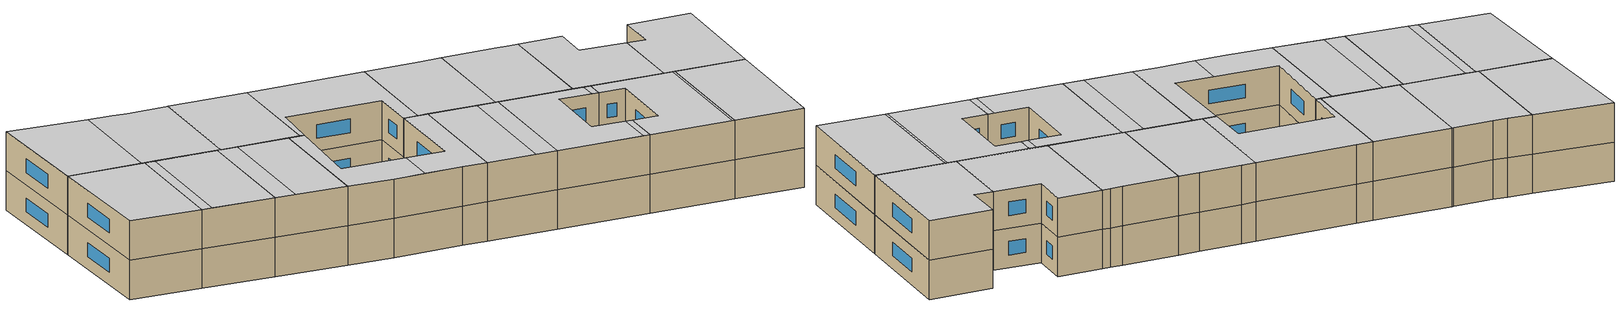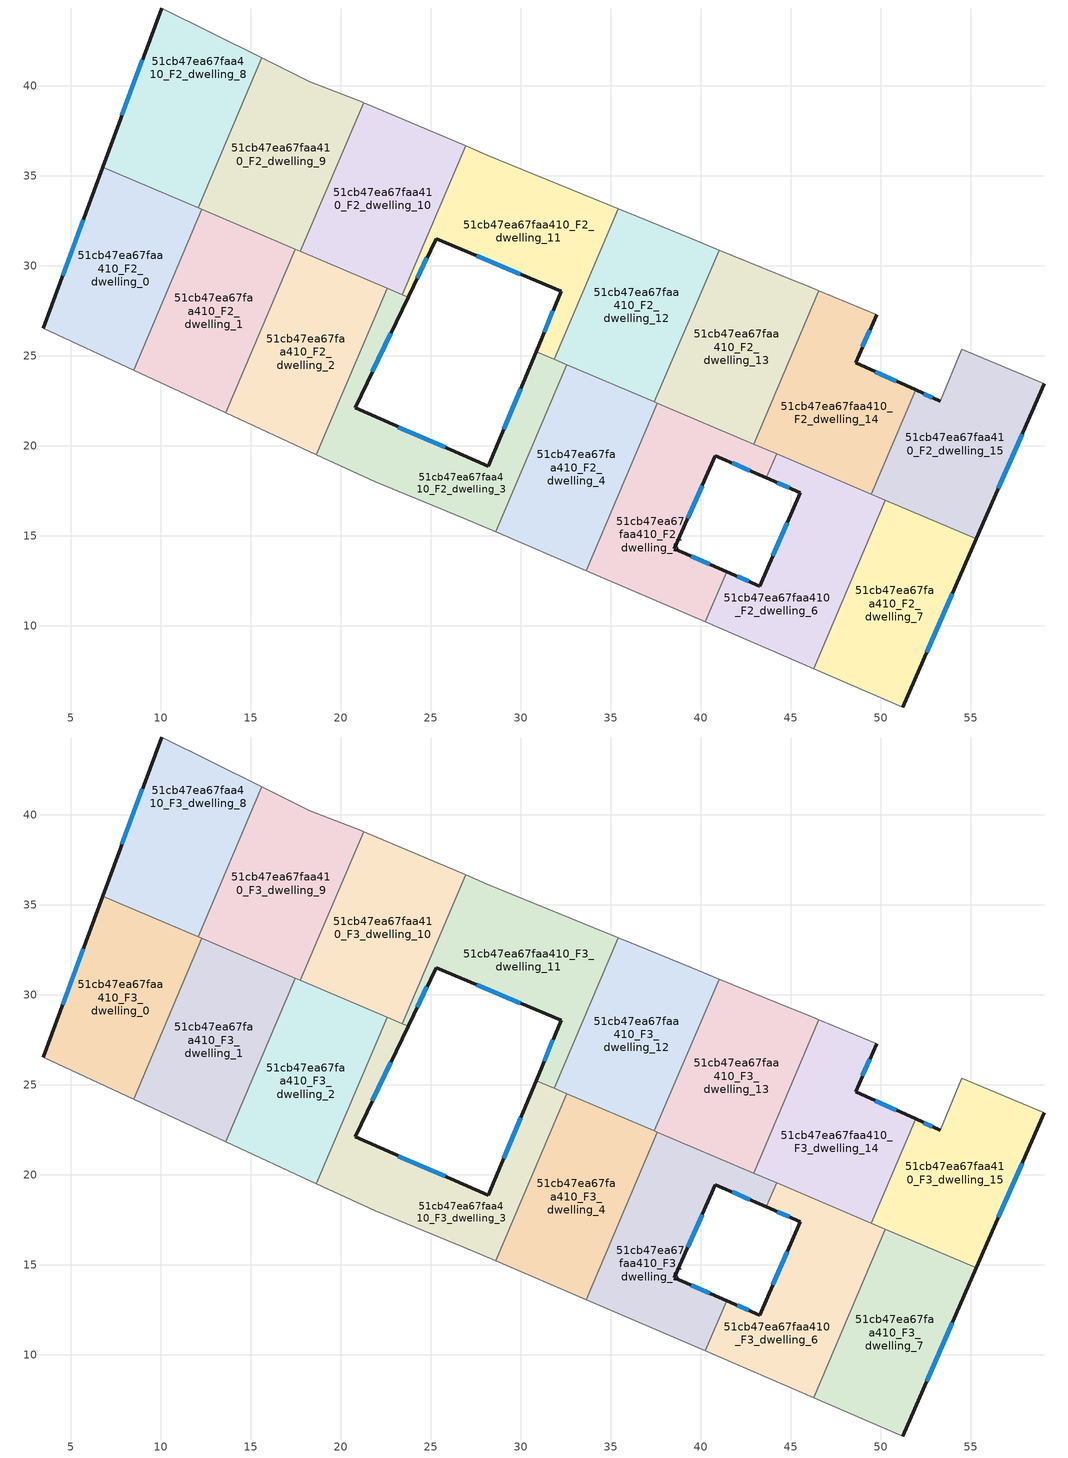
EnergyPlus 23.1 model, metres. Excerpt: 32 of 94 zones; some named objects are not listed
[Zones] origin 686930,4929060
51cb47ea67faa410_F2_dwelling_0
 floor to 51cb47ea67faa410_F1_dwelling_0 (EU_floor_Construction): 12.28,33.13 8.48,24.21 3.47,26.53 6.77,35.47 z6
 wall outside (EU_wall_Construction): 6.77,35.47 3.47,26.53 z6:9
 wall to 51cb47ea67faa410_F2_dwelling_1 (EU_wall_Construction): 8.48,24.21 12.28,33.13 z6:9
 wall adiabatic (EU_wall_Construction): 3.47,26.53 8.48,24.21 z6:9
 wall to 51cb47ea67faa410_F2_dwelling_8 (EU_wall_Construction): 12.07,33.22 6.77,35.47 z6:9
 wall to 51cb47ea67faa410_F2_dwelling_9 (EU_wall_Construction): 12.28,33.13 12.07,33.22 z6:9
 window (EU_Window_Construction): 5.7,32.56 4.54,29.44 z6.98:8.02
51cb47ea67faa410_F2_dwelling_1
 floor to 51cb47ea67faa410_F1_dwelling_1 (EU_floor_Construction): 17.47,30.92 13.61,21.83 8.48,24.21 12.28,33.13 z6
 wall to 51cb47ea67faa410_F2_dwelling_2 (EU_wall_Construction): 13.61,21.83 17.47,30.92 z6:9
 wall adiabatic (EU_wall_Construction): 8.48,24.21 13.61,21.83 z6:9
 wall to 51cb47ea67faa410_F2_dwelling_9 (EU_wall_Construction): 17.47,30.92 12.28,33.13 z6:9
51cb47ea67faa410_F2_dwelling_10
 floor to 51cb47ea67faa410_F1_dwelling_10 (EU_floor_Construction): 26.93,36.66 23.41,28.39 17.75,30.8 21.26,39.05 z6
 wall to 51cb47ea67faa410_F2_dwelling_11 (EU_wall_Construction): 23.41,28.39 26.93,36.66 z6:9
 wall to 51cb47ea67faa410_F2_dwelling_9 (EU_wall_Construction): 21.26,39.05 17.75,30.8 z6:9
 wall adiabatic (EU_wall_Construction): 26.93,36.66 21.26,39.05 z6:9
 wall to 51cb47ea67faa410_F2_dwelling_2 (EU_wall_Construction): 17.75,30.8 22.58,28.74 z6:9
 wall to 51cb47ea67faa410_F2_dwelling_3 (EU_wall_Construction): 22.58,28.74 23.41,28.39 z6:9
51cb47ea67faa410_F2_dwelling_11
 floor to 51cb47ea67faa410_F1_dwelling_11 (EU_floor_Construction): 35.41,33.17 31.85,24.8 30.84,25.23 32.23,28.58 25.29,31.51 23.73,28.25 23.41,28.39 26.93,36.66 28.13,36.15 z6
 wall outside (EU_wall_Construction): 23.73,28.25 25.29,31.51 32.23,28.58 30.84,25.23 z6:9
 wall adiabatic (EU_wall_Construction): 35.41,33.17 28.13,36.15 26.93,36.66 z6:9
 wall to 51cb47ea67faa410_F2_dwelling_12 (EU_wall_Construction): 31.85,24.8 35.41,33.17 z6:9
 wall to 51cb47ea67faa410_F2_dwelling_3 (EU_wall_Construction): 23.41,28.39 23.73,28.25 / 30.84,25.23 31.85,24.8 z6:9
 window (EU_Window_Construction): 24.24,29.31 24.78,30.45 / 31.78,27.49 31.29,26.32 / 27.55,30.56 29.97,29.53 z6.98:8.02
51cb47ea67faa410_F2_dwelling_12
 floor to 51cb47ea67faa410_F1_dwelling_12 (EU_floor_Construction): 39.5,31.49 41.01,30.87 37.42,22.43 31.85,24.8 35.41,33.17 36.44,32.75 z6
 wall adiabatic (EU_wall_Construction): 41.01,30.87 39.5,31.49 36.44,32.75 35.41,33.17 z6:9
 wall to 51cb47ea67faa410_F2_dwelling_13 (EU_wall_Construction): 37.42,22.43 41.01,30.87 z6:9
 wall to 51cb47ea67faa410_F2_dwelling_4 (EU_wall_Construction): 32.54,24.5 37.42,22.43 z6:9
 wall to 51cb47ea67faa410_F2_dwelling_3 (EU_wall_Construction): 31.85,24.8 32.55,24.5 z6:9
51cb47ea67faa410_F2_dwelling_13
 floor to 51cb47ea67faa410_F1_dwelling_13 (EU_floor_Construction): 45.96,28.85 46.56,28.6 42.93,20.08 37.42,22.43 41.01,30.87 45.06,29.22 z6
 wall to 51cb47ea67faa410_F2_dwelling_14 (EU_wall_Construction): 42.93,20.08 46.56,28.6 z6:9
 wall adiabatic (EU_wall_Construction): 46.56,28.6 45.96,28.85 45.06,29.22 41.01,30.87 z6:9
 wall to 51cb47ea67faa410_F2_dwelling_5 (EU_wall_Construction): 37.58,22.36 42.93,20.08 z6:9
 wall to 51cb47ea67faa410_F2_dwelling_4 (EU_wall_Construction): 37.42,22.43 37.58,22.36 z6:9
51cb47ea67faa410_F2_dwelling_14
 floor to 51cb47ea67faa410_F1_dwelling_14 (EU_floor_Construction): 49.78,27.29 48.59,24.62 51.94,23.1 49.47,17.3 42.93,20.08 46.56,28.6 z6
 wall outside (EU_wall_Construction): 51.94,23.1 48.59,24.62 49.78,27.29 z6:9
 wall to 51cb47ea67faa410_F2_dwelling_15 (EU_wall_Construction): 49.47,17.3 51.94,23.1 z6:9
 wall adiabatic (EU_wall_Construction): 49.78,27.29 46.56,28.6 z6:9
 wall to 51cb47ea67faa410_F2_dwelling_6 (EU_wall_Construction): 44.2,19.54 49.47,17.3 z6:9
 wall to 51cb47ea67faa410_F2_dwelling_5 (EU_wall_Construction): 42.93,20.08 44.2,19.54 z6:9
 window (EU_Window_Construction): 48.98,25.49 49.39,26.42 / 50.85,23.59 49.68,24.12 z6.98:8.02
51cb47ea67faa410_F2_dwelling_15
 floor to 51cb47ea67faa410_F1_dwelling_15 (EU_floor_Construction): 59.07,23.46 55.29,14.83 49.47,17.3 51.94,23.1 53.31,22.48 54.5,25.36 z6
 wall outside (EU_wall_Construction): 55.29,14.83 59.07,23.46 / 53.31,22.48 51.94,23.1 z6:9
 wall adiabatic (EU_wall_Construction): 59.07,23.46 54.5,25.36 53.31,22.48 z6:9
 wall to 51cb47ea67faa410_F2_dwelling_7 (EU_wall_Construction): 50.25,16.97 55.29,14.83 z6:9
 wall to 51cb47ea67faa410_F2_dwelling_6 (EU_wall_Construction): 49.47,17.3 50.25,16.97 z6:9
 window (EU_Window_Construction): 56.52,17.63 57.84,20.65 / 52.86,22.68 52.38,22.9 z6.98:8.02
51cb47ea67faa410_F2_dwelling_2
 floor to 51cb47ea67faa410_F1_dwelling_2 (EU_floor_Construction): 22.58,28.74 18.64,19.5 13.61,21.83 17.47,30.92 z6
 wall to 51cb47ea67faa410_F2_dwelling_3 (EU_wall_Construction): 18.64,19.5 22.58,28.74 z6:9
 wall adiabatic (EU_wall_Construction): 13.61,21.83 18.64,19.5 z6:9
 wall to 51cb47ea67faa410_F2_dwelling_9 (EU_wall_Construction): 17.75,30.8 17.47,30.91 z6:9
51cb47ea67faa410_F2_dwelling_3
 floor to 51cb47ea67faa410_F1_dwelling_3 (EU_floor_Construction): 30.84,25.23 32.55,24.5 28.59,15.22 26.83,15.98 21.9,17.99 18.64,19.5 22.58,28.74 23.73,28.25 20.79,22.1 28.2,18.85 z6
 wall outside (EU_wall_Construction): 30.84,25.23 28.2,18.85 20.79,22.1 23.73,28.25 z6:9
 wall to 51cb47ea67faa410_F2_dwelling_4 (EU_wall_Construction): 28.59,15.22 32.55,24.5 z6:9
 wall adiabatic (EU_wall_Construction): 18.64,19.5 21.9,17.99 26.83,15.98 28.59,15.22 z6:9
 window (EU_Window_Construction): 21.75,24.1 22.78,26.25 / 25.79,19.9 23.2,21.04 / 29.98,23.15 29.06,20.92 z6.98:8.02
51cb47ea67faa410_F2_dwelling_4
 floor to 51cb47ea67faa410_F1_dwelling_4 (EU_floor_Construction): 37.58,22.36 33.62,13.06 28.59,15.22 32.55,24.5 z6
 wall to 51cb47ea67faa410_F2_dwelling_5 (EU_wall_Construction): 33.62,13.06 37.58,22.36 z6:9
 wall adiabatic (EU_wall_Construction): 28.59,15.22 33.62,13.06 z6:9
51cb47ea67faa410_F2_dwelling_5
 floor to 51cb47ea67faa410_F1_dwelling_5 (EU_floor_Construction): 44.2,19.54 43.64,18.22 40.81,19.45 38.53,14.28 41.42,13.01 40.23,10.21 33.62,13.06 37.58,22.36 z6
 wall outside (EU_wall_Construction): 41.42,13.01 38.53,14.28 40.81,19.45 43.64,18.22 z6:9
 wall to 51cb47ea67faa410_F2_dwelling_6 (EU_wall_Construction): 43.64,18.22 44.2,19.54 / 40.23,10.21 41.42,13.01 z6:9
 wall adiabatic (EU_wall_Construction): 33.62,13.06 40.23,10.21 z6:9
 window (EU_Window_Construction): 41.73,19.05 42.72,18.62 / 39.27,15.96 40.07,17.77 / 40.48,13.43 39.47,13.87 z6.98:8.02
51cb47ea67faa410_F2_dwelling_6
 floor to 51cb47ea67faa410_F1_dwelling_6 (EU_floor_Construction): 50.25,16.97 46.27,7.61 40.23,10.21 41.42,13.01 43.27,12.21 45.52,17.4 43.64,18.22 44.2,19.54 z6
 wall outside (EU_wall_Construction): 43.64,18.22 45.52,17.4 43.27,12.21 41.42,13.01 z6:9
 wall to 51cb47ea67faa410_F2_dwelling_7 (EU_wall_Construction): 46.27,7.61 50.25,16.97 z6:9
 wall adiabatic (EU_wall_Construction): 40.23,10.21 46.27,7.61 z6:9
 window (EU_Window_Construction): 44.79,15.71 44,13.9 / 44.25,17.95 44.91,17.66 / 42.67,12.47 42.02,12.75 z6.98:8.02
51cb47ea67faa410_F2_dwelling_7
 floor to 51cb47ea67faa410_F1_dwelling_7 (EU_floor_Construction): 55.29,14.83 51.21,5.49 46.27,7.61 50.25,16.97 z6
 wall outside (EU_wall_Construction): 51.21,5.49 55.29,14.83 z6:9
 wall adiabatic (EU_wall_Construction): 46.27,7.61 51.21,5.49 z6:9
 window (EU_Window_Construction): 52.54,8.53 53.96,11.79 z6.98:8.02
51cb47ea67faa410_F2_dwelling_8
 floor to 51cb47ea67faa410_F1_dwelling_8 (EU_floor_Construction): 15.61,41.55 12.07,33.21 6.77,35.47 10.04,44.32 z6
 wall outside (EU_wall_Construction): 10.04,44.32 6.77,35.47 z6:9
 wall to 51cb47ea67faa410_F2_dwelling_9 (EU_wall_Construction): 12.07,33.21 15.61,41.55 z6:9
 wall adiabatic (EU_wall_Construction): 15.61,41.55 10.04,44.32 z6:9
 window (EU_Window_Construction): 8.98,41.44 7.83,38.35 z6.98:8.02
51cb47ea67faa410_F2_dwelling_9
 floor to 51cb47ea67faa410_F1_dwelling_9 (EU_floor_Construction): 21.16,39.1 21.26,39.05 17.75,30.8 12.07,33.21 15.61,41.55 17.27,40.73 18.27,40.23 z6
 wall adiabatic (EU_wall_Construction): 21.26,39.05 21.16,39.1 18.27,40.23 17.27,40.73 15.61,41.55 z6:9
51cb47ea67faa410_F3_dwelling_0
 floor to 51cb47ea67faa410_F2_dwelling_0 (EU_floor_Construction): 12.28,33.13 8.48,24.21 3.47,26.53 6.77,35.47 z9
 wall outside (EU_wall_Construction): 6.77,35.47 3.47,26.53 z9:12
 wall to 51cb47ea67faa410_F3_dwelling_1 (EU_wall_Construction): 8.48,24.21 12.28,33.13 z9:12
 wall adiabatic (EU_wall_Construction): 3.47,26.53 8.48,24.21 z9:12
 wall to 51cb47ea67faa410_F3_dwelling_8 (EU_wall_Construction): 12.07,33.22 6.77,35.47 z9:12
 wall to 51cb47ea67faa410_F3_dwelling_9 (EU_wall_Construction): 12.28,33.13 12.07,33.22 z9:12
 window (EU_Window_Construction): 5.7,32.56 4.54,29.44 z9.98:11.02
 ceiling to 51cb47ea67faa410_F4_dwelling_0 (EU_floor_Construction): 8.48,24.21 12.28,33.13 6.77,35.47 3.47,26.53 z12
51cb47ea67faa410_F3_dwelling_1
 floor to 51cb47ea67faa410_F2_dwelling_1 (EU_floor_Construction): 17.47,30.92 13.61,21.83 8.48,24.21 12.28,33.13 z9
 wall to 51cb47ea67faa410_F3_dwelling_2 (EU_wall_Construction): 13.61,21.83 17.47,30.92 z9:12
 wall adiabatic (EU_wall_Construction): 8.48,24.21 13.61,21.83 z9:12
 wall to 51cb47ea67faa410_F3_dwelling_9 (EU_wall_Construction): 17.47,30.92 12.28,33.13 z9:12
 ceiling to 51cb47ea67faa410_F4_dwelling_1 (EU_floor_Construction): 13.61,21.83 17.47,30.92 13.03,32.81 9.22,23.86 z12
 ceiling to 51cb47ea67faa410_F4_dwelling_0 (EU_floor_Construction): 9.22,23.86 13.03,32.81 12.28,33.13 8.48,24.21 z12
51cb47ea67faa410_F3_dwelling_10
 floor to 51cb47ea67faa410_F2_dwelling_10 (EU_floor_Construction): 26.93,36.66 23.41,28.39 17.75,30.8 21.26,39.05 z9
 wall to 51cb47ea67faa410_F3_dwelling_11 (EU_wall_Construction): 23.41,28.39 26.93,36.66 z9:12
 wall to 51cb47ea67faa410_F3_dwelling_9 (EU_wall_Construction): 21.26,39.05 17.75,30.8 z9:12
 wall adiabatic (EU_wall_Construction): 26.93,36.66 21.26,39.05 z9:12
 wall to 51cb47ea67faa410_F3_dwelling_2 (EU_wall_Construction): 17.75,30.8 22.58,28.74 z9:12
 wall to 51cb47ea67faa410_F3_dwelling_3 (EU_wall_Construction): 22.58,28.74 23.41,28.39 z9:12
 ceiling to 51cb47ea67faa410_F4_dwelling_9 (EU_floor_Construction): 23.41,28.39 26.93,36.66 21.26,39.05 17.75,30.8 z12
51cb47ea67faa410_F3_dwelling_11
 floor to 51cb47ea67faa410_F2_dwelling_11 (EU_floor_Construction): 35.41,33.17 31.85,24.8 30.84,25.23 32.23,28.58 25.29,31.51 23.73,28.25 23.41,28.39 26.93,36.66 28.13,36.15 z9
 wall outside (EU_wall_Construction): 23.73,28.25 25.29,31.51 32.23,28.58 30.84,25.23 z9:12
 wall adiabatic (EU_wall_Construction): 35.41,33.17 28.13,36.15 26.93,36.66 z9:12
 wall to 51cb47ea67faa410_F3_dwelling_12 (EU_wall_Construction): 31.85,24.8 35.41,33.17 z9:12
 wall to 51cb47ea67faa410_F3_dwelling_3 (EU_wall_Construction): 23.41,28.39 23.73,28.25 / 30.84,25.23 31.85,24.8 z9:12
 window (EU_Window_Construction): 24.24,29.31 24.78,30.45 / 31.78,27.49 31.29,26.32 / 27.55,30.56 29.97,29.53 z9.98:11.02
 ceiling to 51cb47ea67faa410_F4_dwelling_10 (EU_floor_Construction): 31.85,24.8 35.41,33.17 28.13,36.15 26.93,36.66 23.41,28.39 23.73,28.25 25.29,31.51 32.23,28.58 30.84,25.23 z12
51cb47ea67faa410_F3_dwelling_12
 floor to 51cb47ea67faa410_F2_dwelling_12 (EU_floor_Construction): 39.5,31.49 41.01,30.87 37.42,22.43 31.85,24.8 35.41,33.17 36.44,32.75 z9
 wall adiabatic (EU_wall_Construction): 41.01,30.87 39.5,31.49 36.44,32.75 35.41,33.17 z9:12
 wall to 51cb47ea67faa410_F3_dwelling_13 (EU_wall_Construction): 37.42,22.43 41.01,30.87 z9:12
 wall to 51cb47ea67faa410_F3_dwelling_4 (EU_wall_Construction): 32.54,24.5 37.42,22.43 z9:12
 wall to 51cb47ea67faa410_F3_dwelling_3 (EU_wall_Construction): 31.85,24.8 32.55,24.5 z9:12
 ceiling to 51cb47ea67faa410_F4_dwelling_11 (EU_floor_Construction): 37.42,22.43 41.01,30.87 39.5,31.49 36.44,32.75 35.41,33.17 31.85,24.8 z12
51cb47ea67faa410_F3_dwelling_13
 floor to 51cb47ea67faa410_F2_dwelling_13 (EU_floor_Construction): 45.96,28.85 46.56,28.6 42.93,20.08 37.42,22.43 41.01,30.87 45.06,29.22 z9
 wall to 51cb47ea67faa410_F3_dwelling_14 (EU_wall_Construction): 42.93,20.08 46.56,28.6 z9:12
 wall adiabatic (EU_wall_Construction): 46.56,28.6 45.96,28.85 45.06,29.22 41.01,30.87 z9:12
 wall to 51cb47ea67faa410_F3_dwelling_5 (EU_wall_Construction): 37.58,22.36 42.93,20.08 z9:12
 wall to 51cb47ea67faa410_F3_dwelling_4 (EU_wall_Construction): 37.42,22.43 37.58,22.36 z9:12
 ceiling to 51cb47ea67faa410_F4_dwelling_12 (EU_floor_Construction): 42.93,20.08 46.56,28.6 45.96,28.85 45.06,29.22 41.01,30.87 37.42,22.43 z12
51cb47ea67faa410_F3_dwelling_14
 floor to 51cb47ea67faa410_F2_dwelling_14 (EU_floor_Construction): 49.78,27.29 48.59,24.62 51.94,23.1 49.47,17.3 42.93,20.08 46.56,28.6 z9
 wall outside (EU_wall_Construction): 51.94,23.1 48.59,24.62 49.78,27.29 z9:12
 wall to 51cb47ea67faa410_F3_dwelling_15 (EU_wall_Construction): 49.47,17.3 51.94,23.1 z9:12
 wall adiabatic (EU_wall_Construction): 49.78,27.29 46.56,28.6 z9:12
 wall to 51cb47ea67faa410_F3_dwelling_6 (EU_wall_Construction): 44.2,19.54 49.47,17.3 z9:12
 wall to 51cb47ea67faa410_F3_dwelling_5 (EU_wall_Construction): 42.93,20.08 44.2,19.54 z9:12
 window (EU_Window_Construction): 48.98,25.49 49.39,26.42 / 50.85,23.59 49.68,24.12 z9.98:11.02
 ceiling to 51cb47ea67faa410_F4_dwelling_13 (EU_floor_Construction): 49.47,17.3 51.94,23.1 48.59,24.62 49.78,27.29 46.56,28.6 42.93,20.08 z12
51cb47ea67faa410_F3_dwelling_15
 floor to 51cb47ea67faa410_F2_dwelling_15 (EU_floor_Construction): 59.07,23.46 55.29,14.83 49.47,17.3 51.94,23.1 53.31,22.48 54.5,25.36 z9
 wall outside (EU_wall_Construction): 55.29,14.83 59.07,23.46 / 53.31,22.48 51.94,23.1 z9:12
 wall adiabatic (EU_wall_Construction): 59.07,23.46 54.5,25.36 53.31,22.48 z9:12
 wall to 51cb47ea67faa410_F3_dwelling_7 (EU_wall_Construction): 50.25,16.97 55.29,14.83 z9:12
 wall to 51cb47ea67faa410_F3_dwelling_6 (EU_wall_Construction): 49.47,17.3 50.25,16.97 z9:12
 window (EU_Window_Construction): 56.52,17.63 57.84,20.65 / 52.86,22.68 52.38,22.9 z9.98:11.02
 ceiling to 51cb47ea67faa410_F4_dwelling_14 (EU_floor_Construction): 55.29,14.83 59.07,23.46 54.5,25.36 53.31,22.48 51.94,23.1 49.47,17.3 z12
51cb47ea67faa410_F3_dwelling_2
 floor to 51cb47ea67faa410_F2_dwelling_2 (EU_floor_Construction): 22.58,28.74 18.64,19.5 13.61,21.83 17.47,30.92 z9
 wall to 51cb47ea67faa410_F3_dwelling_3 (EU_wall_Construction): 18.64,19.5 22.58,28.74 z9:12
 wall adiabatic (EU_wall_Construction): 13.61,21.83 18.64,19.5 z9:12
 wall to 51cb47ea67faa410_F3_dwelling_9 (EU_wall_Construction): 17.75,30.8 17.47,30.91 z9:12
 ceiling to 51cb47ea67faa410_F4_dwelling_2 (EU_floor_Construction): 18.64,19.5 22.58,28.74 18.94,30.29 15.06,21.16 z12
 ceiling to 51cb47ea67faa410_F4_dwelling_1 (EU_floor_Construction): 15.06,21.16 18.94,30.29 17.47,30.92 13.61,21.83 z12
51cb47ea67faa410_F3_dwelling_3
 floor to 51cb47ea67faa410_F2_dwelling_3 (EU_floor_Construction): 30.84,25.23 32.55,24.5 28.59,15.22 26.83,15.98 21.9,17.99 18.64,19.5 22.58,28.74 23.73,28.25 20.79,22.1 28.2,18.85 z9
 wall outside (EU_wall_Construction): 30.84,25.23 28.2,18.85 20.79,22.1 23.73,28.25 z9:12
 wall to 51cb47ea67faa410_F3_dwelling_4 (EU_wall_Construction): 28.59,15.22 32.55,24.5 z9:12
 wall adiabatic (EU_wall_Construction): 18.64,19.5 21.9,17.99 26.83,15.98 28.59,15.22 z9:12
 window (EU_Window_Construction): 21.75,24.1 22.78,26.25 / 25.79,19.9 23.2,21.04 / 29.98,23.15 29.06,20.92 z9.98:11.02
 ceiling to 51cb47ea67faa410_F4_dwelling_3 (EU_floor_Construction): 28.59,15.22 32.55,24.5 30.84,25.23 28.2,18.85 25.42,20.07 24.15,17.07 26.83,15.98 z12
 ceiling to 51cb47ea67faa410_F4_dwelling_2 (EU_floor_Construction): 24.15,17.07 25.42,20.07 20.79,22.1 23.73,28.25 22.58,28.74 18.64,19.5 21.9,17.99 z12
51cb47ea67faa410_F3_dwelling_4
 floor to 51cb47ea67faa410_F2_dwelling_4 (EU_floor_Construction): 37.58,22.36 33.62,13.06 28.59,15.22 32.55,24.5 z9
 wall to 51cb47ea67faa410_F3_dwelling_5 (EU_wall_Construction): 33.62,13.06 37.58,22.36 z9:12
 wall adiabatic (EU_wall_Construction): 28.59,15.22 33.62,13.06 z9:12
 ceiling to 51cb47ea67faa410_F4_dwelling_4 (EU_floor_Construction): 33.62,13.06 37.58,22.36 36.07,23 32.11,13.71 z12
 ceiling to 51cb47ea67faa410_F4_dwelling_3 (EU_floor_Construction): 32.11,13.71 36.07,23 32.55,24.5 28.59,15.22 z12
51cb47ea67faa410_F3_dwelling_5
 floor to 51cb47ea67faa410_F2_dwelling_5 (EU_floor_Construction): 44.2,19.54 43.64,18.22 40.81,19.45 38.53,14.28 41.42,13.01 40.23,10.21 33.62,13.06 37.58,22.36 z9
 wall outside (EU_wall_Construction): 41.42,13.01 38.53,14.28 40.81,19.45 43.64,18.22 z9:12
 wall to 51cb47ea67faa410_F3_dwelling_6 (EU_wall_Construction): 43.64,18.22 44.2,19.54 / 40.23,10.21 41.42,13.01 z9:12
 wall adiabatic (EU_wall_Construction): 33.62,13.06 40.23,10.21 z9:12
 window (EU_Window_Construction): 41.73,19.05 42.72,18.62 / 39.27,15.96 40.07,17.77 / 40.48,13.43 39.47,13.87 z9.98:11.02
 ceiling to 51cb47ea67faa410_F4_dwelling_4 (EU_floor_Construction): 40.92,13.23 38.53,14.28 40.81,19.45 43.13,18.44 43.69,19.76 37.58,22.36 33.62,13.06 39.72,10.43 z12
 ceiling to 51cb47ea67faa410_F4_dwelling_5 (EU_floor_Construction): 40.23,10.21 41.42,13.01 40.92,13.23 39.72,10.43 z12; 43.64,18.22 44.2,19.54 43.69,19.76 43.13,18.44 z12
51cb47ea67faa410_F3_dwelling_6
 floor to 51cb47ea67faa410_F2_dwelling_6 (EU_floor_Construction): 50.25,16.97 46.27,7.61 40.23,10.21 41.42,13.01 43.27,12.21 45.52,17.4 43.64,18.22 44.2,19.54 z9
 wall outside (EU_wall_Construction): 43.64,18.22 45.52,17.4 43.27,12.21 41.42,13.01 z9:12
 wall to 51cb47ea67faa410_F3_dwelling_7 (EU_wall_Construction): 46.27,7.61 50.25,16.97 z9:12
 wall adiabatic (EU_wall_Construction): 40.23,10.21 46.27,7.61 z9:12
 window (EU_Window_Construction): 44.79,15.71 44,13.9 / 44.25,17.95 44.91,17.66 / 42.67,12.47 42.02,12.75 z9.98:11.02
 ceiling to 51cb47ea67faa410_F4_dwelling_5 (EU_floor_Construction): 46.11,7.68 50.09,17.04 44.2,19.54 43.64,18.22 45.52,17.4 43.27,12.21 41.42,13.01 40.23,10.21 z12
 ceiling to 51cb47ea67faa410_F4_dwelling_6 (EU_floor_Construction): 46.27,7.61 50.25,16.97 50.09,17.04 46.11,7.68 z12
51cb47ea67faa410_F3_dwelling_7
 floor to 51cb47ea67faa410_F2_dwelling_7 (EU_floor_Construction): 55.29,14.83 51.21,5.49 46.27,7.61 50.25,16.97 z9
 wall outside (EU_wall_Construction): 51.21,5.49 55.29,14.83 z9:12
 wall adiabatic (EU_wall_Construction): 46.27,7.61 51.21,5.49 z9:12
 window (EU_Window_Construction): 52.54,8.53 53.96,11.79 z9.98:11.02
 ceiling to 51cb47ea67faa410_F4_dwelling_6 (EU_floor_Construction): 51.21,5.49 55.29,14.83 50.25,16.97 46.27,7.61 z12
51cb47ea67faa410_F3_dwelling_8
 floor to 51cb47ea67faa410_F2_dwelling_8 (EU_floor_Construction): 15.61,41.55 12.07,33.21 6.77,35.47 10.04,44.32 z9
 wall outside (EU_wall_Construction): 10.04,44.32 6.77,35.47 z9:12
 wall to 51cb47ea67faa410_F3_dwelling_9 (EU_wall_Construction): 12.07,33.21 15.61,41.55 z9:12
 wall adiabatic (EU_wall_Construction): 15.61,41.55 10.04,44.32 z9:12
 window (EU_Window_Construction): 8.98,41.44 7.83,38.35 z9.98:11.02
 ceiling to 51cb47ea67faa410_F4_dwelling_7 (EU_floor_Construction): 12.07,33.21 15.61,41.55 10.04,44.32 6.77,35.47 z12
51cb47ea67faa410_F3_dwelling_9
 floor to 51cb47ea67faa410_F2_dwelling_9 (EU_floor_Construction): 21.16,39.1 21.26,39.05 17.75,30.8 12.07,33.21 15.61,41.55 17.27,40.73 18.27,40.23 z9
 wall adiabatic (EU_wall_Construction): 21.26,39.05 21.16,39.1 18.27,40.23 17.27,40.73 15.61,41.55 z9:12
 ceiling to 51cb47ea67faa410_F4_dwelling_8 (EU_floor_Construction): 17.75,30.8 21.26,39.05 21.16,39.1 18.27,40.23 17.27,40.73 15.61,41.55 12.07,33.21 z12
[Building]
EU S2 Campaign: North Axis=0; Terrain=City; Solar Distribution=FullExterior
[Site:Location]
Bologna: Latitude=44.5; Longitude=11.25; Time Zone=1; Elevation=37
[SizingPeriod:WeatherFileDays]
AnnualSizingPeriod: Begin Month=1; Begin Day of Month=1; End Month=12; End Day of Month=31; Day of Week for Start Day=Monday; Use Weather File Daylight Saving Period=No; Use Weather File Rain and Snow Indicators=No
[MATERIAL]
EU_InternalMass_Material: Roughness=MediumRough; Thickness=0.1; Conductivity=1; Density=1800; Specific Heat=900; Thermal Absorptance=0.9; Solar Absorptance=0.7; Visible Absorptance=0.7
[MATERIAL:NOMASS] Roughness=MediumRough; Thermal Absorptance=0.9; Solar Absorptance=0.7; Visible Absorptance=0.7
Name | Thermal Resistance
EU_wall_NoMass | 0.905828
EU_floor_NoMass | 0.67114
[WINDOWMATERIAL:SIMPLEGLAZINGSYSTEM]
EU_Window_SimpleGlazing: UFactor=4.52486; Solar Heat Gain Coefficient=0.85; Visible Transmittance=0.85
[CONSTRUCTION]
EU_wall_Construction: EU_wall_NoMass
EU_floor_Construction: EU_floor_NoMass
EU_Window_Construction: EU_Window_SimpleGlazing
EU_InternalMass_Construction: EU_InternalMass_Material
[ZONE] Type=1; Multiplier=1; Ceiling Height=autocalculate; Floor Area=autocalculate; Part of Total Floor Area=Yes
Name | Volume
51cb47ea67faa410_F2_dwelling_0; 51cb47ea67faa410_F3_dwelling_0 | 165.738
51cb47ea67faa410_F2_dwelling_1; 51cb47ea67faa410_F3_dwelling_1 | 165.754
51cb47ea67faa410_F2_dwelling_10; 51cb47ea67faa410_F3_dwelling_10 | 165.741
51cb47ea67faa410_F2_dwelling_11; 51cb47ea67faa410_F3_dwelling_11 | 165.76
51cb47ea67faa410_F2_dwelling_12; 51cb47ea67faa410_F3_dwelling_12 | 165.758
51cb47ea67faa410_F2_dwelling_13; 51cb47ea67faa410_F3_dwelling_13 | 165.762
51cb47ea67faa410_F2_dwelling_14; 51cb47ea67faa410_F3_dwelling_14 | 165.73
51cb47ea67faa410_F2_dwelling_15; 51cb47ea67faa410_F3_dwelling_15 | 165.805
51cb47ea67faa410_F2_dwelling_2; 51cb47ea67faa410_F3_dwelling_2 | 165.737
51cb47ea67faa410_F2_dwelling_3; 51cb47ea67faa410_F3_dwelling_3 | 165.771
51cb47ea67faa410_F2_dwelling_4; 51cb47ea67faa410_F3_dwelling_4 | 165.736
51cb47ea67faa410_F2_dwelling_5; 51cb47ea67faa410_F3_dwelling_5 | 165.74
51cb47ea67faa410_F2_dwelling_6; 51cb47ea67faa410_F3_dwelling_6 | 165.765
51cb47ea67faa410_F2_dwelling_7; 51cb47ea67faa410_F3_dwelling_7 | 165.725
51cb47ea67faa410_F2_dwelling_8; 51cb47ea67faa410_F3_dwelling_8 | 165.757
51cb47ea67faa410_F2_dwelling_9; 51cb47ea67faa410_F3_dwelling_9 | 165.747
[INTERNALMASS] Construction=EU_InternalMass_Construction
Name | Zone or ZoneList | Surface Area
51cb47ea67faa410_F2_dwelling_0_EU_InternalMass | 51cb47ea67faa410_F2_dwelling_0 | 55.246
51cb47ea67faa410_F2_dwelling_1_EU_InternalMass | 51cb47ea67faa410_F2_dwelling_1 | 55.2517
51cb47ea67faa410_F2_dwelling_2_EU_InternalMass | 51cb47ea67faa410_F2_dwelling_2 | 55.2453
51cb47ea67faa410_F2_dwelling_3_EU_InternalMass | 51cb47ea67faa410_F2_dwelling_3 | 55.2564
51cb47ea67faa410_F2_dwelling_4_EU_InternalMass | 51cb47ea67faa410_F2_dwelling_4 | 55.2455
51cb47ea67faa410_F2_dwelling_5_EU_InternalMass | 51cb47ea67faa410_F2_dwelling_5 | 55.2468
51cb47ea67faa410_F2_dwelling_6_EU_InternalMass | 51cb47ea67faa410_F2_dwelling_6 | 55.2548
51cb47ea67faa410_F2_dwelling_7_EU_InternalMass | 51cb47ea67faa410_F2_dwelling_7 | 55.2412
51cb47ea67faa410_F2_dwelling_8_EU_InternalMass | 51cb47ea67faa410_F2_dwelling_8 | 55.2525
51cb47ea67faa410_F2_dwelling_9_EU_InternalMass | 51cb47ea67faa410_F2_dwelling_9 | 55.2487
51cb47ea67faa410_F2_dwelling_10_EU_InternalMass | 51cb47ea67faa410_F2_dwelling_10 | 55.2471
51cb47ea67faa410_F2_dwelling_11_EU_InternalMass | 51cb47ea67faa410_F2_dwelling_11 | 55.253
51cb47ea67faa410_F2_dwelling_12_EU_InternalMass | 51cb47ea67faa410_F2_dwelling_12 | 55.2525
51cb47ea67faa410_F2_dwelling_13_EU_InternalMass | 51cb47ea67faa410_F2_dwelling_13 | 55.2541
51cb47ea67faa410_F2_dwelling_14_EU_InternalMass | 51cb47ea67faa410_F2_dwelling_14 | 55.2434
51cb47ea67faa410_F2_dwelling_15_EU_InternalMass | 51cb47ea67faa410_F2_dwelling_15 | 55.2506
51cb47ea67faa410_F3_dwelling_0_EU_InternalMass | 51cb47ea67faa410_F3_dwelling_0 | 55.246
51cb47ea67faa410_F3_dwelling_1_EU_InternalMass | 51cb47ea67faa410_F3_dwelling_1 | 55.2517
51cb47ea67faa410_F3_dwelling_2_EU_InternalMass | 51cb47ea67faa410_F3_dwelling_2 | 55.2453
51cb47ea67faa410_F3_dwelling_3_EU_InternalMass | 51cb47ea67faa410_F3_dwelling_3 | 55.2564
51cb47ea67faa410_F3_dwelling_4_EU_InternalMass | 51cb47ea67faa410_F3_dwelling_4 | 55.2455
51cb47ea67faa410_F3_dwelling_5_EU_InternalMass | 51cb47ea67faa410_F3_dwelling_5 | 55.2468
51cb47ea67faa410_F3_dwelling_6_EU_InternalMass | 51cb47ea67faa410_F3_dwelling_6 | 55.2548
51cb47ea67faa410_F3_dwelling_7_EU_InternalMass | 51cb47ea67faa410_F3_dwelling_7 | 55.2412
51cb47ea67faa410_F3_dwelling_8_EU_InternalMass | 51cb47ea67faa410_F3_dwelling_8 | 55.2525
51cb47ea67faa410_F3_dwelling_9_EU_InternalMass | 51cb47ea67faa410_F3_dwelling_9 | 55.2487
51cb47ea67faa410_F3_dwelling_10_EU_InternalMass | 51cb47ea67faa410_F3_dwelling_10 | 55.2471
51cb47ea67faa410_F3_dwelling_11_EU_InternalMass | 51cb47ea67faa410_F3_dwelling_11 | 55.253
51cb47ea67faa410_F3_dwelling_12_EU_InternalMass | 51cb47ea67faa410_F3_dwelling_12 | 55.2525
51cb47ea67faa410_F3_dwelling_13_EU_InternalMass | 51cb47ea67faa410_F3_dwelling_13 | 55.2541
51cb47ea67faa410_F3_dwelling_14_EU_InternalMass | 51cb47ea67faa410_F3_dwelling_14 | 55.2434
51cb47ea67faa410_F3_dwelling_15_EU_InternalMass | 51cb47ea67faa410_F3_dwelling_15 | 55.2506
[OTHEREQUIPMENT] Fuel Type=Electricity; Design Level Calculation Method=Watts/Area; Power per Zone Floor Area=1; Fraction Latent=0; Fraction Radiant=0; Fraction Lost=0; Carbon Dioxide Generation Rate=0; EndUse Subcategory=EU_Step8_InternalGains
Name | Zone or ZoneList or Space or SpaceList | Schedule
EU_Step8_InternalGain_51cb47ea67faa410_F2_dwelling_0_f000 | 51cb47ea67faa410_F2_dwelling_0 | EU_Step8_GainSchedule_51cb47ea67faa410_F2_dwelling_0_f000
EU_Step8_InternalGain_51cb47ea67faa410_F2_dwelling_1_f000 | 51cb47ea67faa410_F2_dwelling_1 | EU_Step8_GainSchedule_51cb47ea67faa410_F2_dwelling_1_f000
EU_Step8_InternalGain_51cb47ea67faa410_F2_dwelling_2_f000 | 51cb47ea67faa410_F2_dwelling_2 | EU_Step8_GainSchedule_51cb47ea67faa410_F2_dwelling_2_f000
EU_Step8_InternalGain_51cb47ea67faa410_F2_dwelling_3_f000 | 51cb47ea67faa410_F2_dwelling_3 | EU_Step8_GainSchedule_51cb47ea67faa410_F2_dwelling_3_f000
EU_Step8_InternalGain_51cb47ea67faa410_F2_dwelling_4_f000 | 51cb47ea67faa410_F2_dwelling_4 | EU_Step8_GainSchedule_51cb47ea67faa410_F2_dwelling_4_f000
EU_Step8_InternalGain_51cb47ea67faa410_F2_dwelling_5_f000 | 51cb47ea67faa410_F2_dwelling_5 | EU_Step8_GainSchedule_51cb47ea67faa410_F2_dwelling_5_f000
EU_Step8_InternalGain_51cb47ea67faa410_F2_dwelling_6_f000 | 51cb47ea67faa410_F2_dwelling_6 | EU_Step8_GainSchedule_51cb47ea67faa410_F2_dwelling_6_f000
EU_Step8_InternalGain_51cb47ea67faa410_F2_dwelling_7_f000 | 51cb47ea67faa410_F2_dwelling_7 | EU_Step8_GainSchedule_51cb47ea67faa410_F2_dwelling_7_f000
EU_Step8_InternalGain_51cb47ea67faa410_F2_dwelling_8_f000 | 51cb47ea67faa410_F2_dwelling_8 | EU_Step8_GainSchedule_51cb47ea67faa410_F2_dwelling_8_f000
EU_Step8_InternalGain_51cb47ea67faa410_F2_dwelling_9_f000 | 51cb47ea67faa410_F2_dwelling_9 | EU_Step8_GainSchedule_51cb47ea67faa410_F2_dwelling_9_f000
EU_Step8_InternalGain_51cb47ea67faa410_F2_dwelling_10_f000 | 51cb47ea67faa410_F2_dwelling_10 | EU_Step8_GainSchedule_51cb47ea67faa410_F2_dwelling_10_f000
EU_Step8_InternalGain_51cb47ea67faa410_F2_dwelling_11_f000 | 51cb47ea67faa410_F2_dwelling_11 | EU_Step8_GainSchedule_51cb47ea67faa410_F2_dwelling_11_f000
EU_Step8_InternalGain_51cb47ea67faa410_F2_dwelling_12_f000 | 51cb47ea67faa410_F2_dwelling_12 | EU_Step8_GainSchedule_51cb47ea67faa410_F2_dwelling_12_f000
EU_Step8_InternalGain_51cb47ea67faa410_F2_dwelling_13_f000 | 51cb47ea67faa410_F2_dwelling_13 | EU_Step8_GainSchedule_51cb47ea67faa410_F2_dwelling_13_f000
EU_Step8_InternalGain_51cb47ea67faa410_F2_dwelling_14_f000 | 51cb47ea67faa410_F2_dwelling_14 | EU_Step8_GainSchedule_51cb47ea67faa410_F2_dwelling_14_f000
EU_Step8_InternalGain_51cb47ea67faa410_F2_dwelling_15_f000 | 51cb47ea67faa410_F2_dwelling_15 | EU_Step8_GainSchedule_51cb47ea67faa410_F2_dwelling_15_f000
EU_Step8_InternalGain_51cb47ea67faa410_F3_dwelling_0_f000 | 51cb47ea67faa410_F3_dwelling_0 | EU_Step8_GainSchedule_51cb47ea67faa410_F3_dwelling_0_f000
EU_Step8_InternalGain_51cb47ea67faa410_F3_dwelling_1_f000 | 51cb47ea67faa410_F3_dwelling_1 | EU_Step8_GainSchedule_51cb47ea67faa410_F3_dwelling_1_f000
EU_Step8_InternalGain_51cb47ea67faa410_F3_dwelling_2_f000 | 51cb47ea67faa410_F3_dwelling_2 | EU_Step8_GainSchedule_51cb47ea67faa410_F3_dwelling_2_f000
EU_Step8_InternalGain_51cb47ea67faa410_F3_dwelling_3_f000 | 51cb47ea67faa410_F3_dwelling_3 | EU_Step8_GainSchedule_51cb47ea67faa410_F3_dwelling_3_f000
EU_Step8_InternalGain_51cb47ea67faa410_F3_dwelling_4_f000 | 51cb47ea67faa410_F3_dwelling_4 | EU_Step8_GainSchedule_51cb47ea67faa410_F3_dwelling_4_f000
EU_Step8_InternalGain_51cb47ea67faa410_F3_dwelling_5_f000 | 51cb47ea67faa410_F3_dwelling_5 | EU_Step8_GainSchedule_51cb47ea67faa410_F3_dwelling_5_f000
EU_Step8_InternalGain_51cb47ea67faa410_F3_dwelling_6_f000 | 51cb47ea67faa410_F3_dwelling_6 | EU_Step8_GainSchedule_51cb47ea67faa410_F3_dwelling_6_f000
EU_Step8_InternalGain_51cb47ea67faa410_F3_dwelling_7_f000 | 51cb47ea67faa410_F3_dwelling_7 | EU_Step8_GainSchedule_51cb47ea67faa410_F3_dwelling_7_f000
EU_Step8_InternalGain_51cb47ea67faa410_F3_dwelling_8_f000 | 51cb47ea67faa410_F3_dwelling_8 | EU_Step8_GainSchedule_51cb47ea67faa410_F3_dwelling_8_f000
EU_Step8_InternalGain_51cb47ea67faa410_F3_dwelling_9_f000 | 51cb47ea67faa410_F3_dwelling_9 | EU_Step8_GainSchedule_51cb47ea67faa410_F3_dwelling_9_f000
EU_Step8_InternalGain_51cb47ea67faa410_F3_dwelling_10_f000 | 51cb47ea67faa410_F3_dwelling_10 | EU_Step8_GainSchedule_51cb47ea67faa410_F3_dwelling_10_f000
EU_Step8_InternalGain_51cb47ea67faa410_F3_dwelling_11_f000 | 51cb47ea67faa410_F3_dwelling_11 | EU_Step8_GainSchedule_51cb47ea67faa410_F3_dwelling_11_f000
EU_Step8_InternalGain_51cb47ea67faa410_F3_dwelling_12_f000 | 51cb47ea67faa410_F3_dwelling_12 | EU_Step8_GainSchedule_51cb47ea67faa410_F3_dwelling_12_f000
EU_Step8_InternalGain_51cb47ea67faa410_F3_dwelling_13_f000 | 51cb47ea67faa410_F3_dwelling_13 | EU_Step8_GainSchedule_51cb47ea67faa410_F3_dwelling_13_f000
EU_Step8_InternalGain_51cb47ea67faa410_F3_dwelling_14_f000 | 51cb47ea67faa410_F3_dwelling_14 | EU_Step8_GainSchedule_51cb47ea67faa410_F3_dwelling_14_f000
EU_Step8_InternalGain_51cb47ea67faa410_F3_dwelling_15_f000 | 51cb47ea67faa410_F3_dwelling_15 | EU_Step8_GainSchedule_51cb47ea67faa410_F3_dwelling_15_f000
[ZONEVENTILATION:DESIGNFLOWRATE] Schedule=EU_AlwaysOn; Design Flow Rate Calculation Method=AirChanges/Hour; Air Changes per Hour=0.73129; Ventilation Type=Natural; Fan Pressure Rise=0; Fan Total Efficiency=1; Constant Term Coefficient=1; Temperature Term Coefficient=0; Velocity Term Coefficient=0; Velocity Squared Term Coefficient=0; Minimum Indoor Temperature=-100; Maximum Indoor Temperature=100; Delta Temperature=-100; Minimum Outdoor Temperature=-100; Maximum Outdoor Temperature=100; Maximum Wind Speed=40
Name | Zone or ZoneList or Space or SpaceList
EU_ConstantAir_51cb47ea67faa410_F2_dwelling_0 | 51cb47ea67faa410_F2_dwelling_0
EU_ConstantAir_51cb47ea67faa410_F2_dwelling_1 | 51cb47ea67faa410_F2_dwelling_1
EU_ConstantAir_51cb47ea67faa410_F2_dwelling_2 | 51cb47ea67faa410_F2_dwelling_2
EU_ConstantAir_51cb47ea67faa410_F2_dwelling_3 | 51cb47ea67faa410_F2_dwelling_3
EU_ConstantAir_51cb47ea67faa410_F2_dwelling_4 | 51cb47ea67faa410_F2_dwelling_4
EU_ConstantAir_51cb47ea67faa410_F2_dwelling_5 | 51cb47ea67faa410_F2_dwelling_5
EU_ConstantAir_51cb47ea67faa410_F2_dwelling_6 | 51cb47ea67faa410_F2_dwelling_6
EU_ConstantAir_51cb47ea67faa410_F2_dwelling_7 | 51cb47ea67faa410_F2_dwelling_7
EU_ConstantAir_51cb47ea67faa410_F2_dwelling_8 | 51cb47ea67faa410_F2_dwelling_8
EU_ConstantAir_51cb47ea67faa410_F2_dwelling_9 | 51cb47ea67faa410_F2_dwelling_9
EU_ConstantAir_51cb47ea67faa410_F2_dwelling_10 | 51cb47ea67faa410_F2_dwelling_10
EU_ConstantAir_51cb47ea67faa410_F2_dwelling_11 | 51cb47ea67faa410_F2_dwelling_11
EU_ConstantAir_51cb47ea67faa410_F2_dwelling_12 | 51cb47ea67faa410_F2_dwelling_12
EU_ConstantAir_51cb47ea67faa410_F2_dwelling_13 | 51cb47ea67faa410_F2_dwelling_13
EU_ConstantAir_51cb47ea67faa410_F2_dwelling_14 | 51cb47ea67faa410_F2_dwelling_14
EU_ConstantAir_51cb47ea67faa410_F2_dwelling_15 | 51cb47ea67faa410_F2_dwelling_15
EU_ConstantAir_51cb47ea67faa410_F3_dwelling_0 | 51cb47ea67faa410_F3_dwelling_0
EU_ConstantAir_51cb47ea67faa410_F3_dwelling_1 | 51cb47ea67faa410_F3_dwelling_1
EU_ConstantAir_51cb47ea67faa410_F3_dwelling_2 | 51cb47ea67faa410_F3_dwelling_2
EU_ConstantAir_51cb47ea67faa410_F3_dwelling_3 | 51cb47ea67faa410_F3_dwelling_3
EU_ConstantAir_51cb47ea67faa410_F3_dwelling_4 | 51cb47ea67faa410_F3_dwelling_4
EU_ConstantAir_51cb47ea67faa410_F3_dwelling_5 | 51cb47ea67faa410_F3_dwelling_5
EU_ConstantAir_51cb47ea67faa410_F3_dwelling_6 | 51cb47ea67faa410_F3_dwelling_6
EU_ConstantAir_51cb47ea67faa410_F3_dwelling_7 | 51cb47ea67faa410_F3_dwelling_7
EU_ConstantAir_51cb47ea67faa410_F3_dwelling_8 | 51cb47ea67faa410_F3_dwelling_8
EU_ConstantAir_51cb47ea67faa410_F3_dwelling_9 | 51cb47ea67faa410_F3_dwelling_9
EU_ConstantAir_51cb47ea67faa410_F3_dwelling_10 | 51cb47ea67faa410_F3_dwelling_10
EU_ConstantAir_51cb47ea67faa410_F3_dwelling_11 | 51cb47ea67faa410_F3_dwelling_11
EU_ConstantAir_51cb47ea67faa410_F3_dwelling_12 | 51cb47ea67faa410_F3_dwelling_12
EU_ConstantAir_51cb47ea67faa410_F3_dwelling_13 | 51cb47ea67faa410_F3_dwelling_13
EU_ConstantAir_51cb47ea67faa410_F3_dwelling_14 | 51cb47ea67faa410_F3_dwelling_14
EU_ConstantAir_51cb47ea67faa410_F3_dwelling_15 | 51cb47ea67faa410_F3_dwelling_15
[HVACTEMPLATE:THERMOSTAT] Constant Heating Setpoint=20; Constant Cooling Setpoint=50
EU_HeatOnly_51cb47ea67faa410_F0_dwelling_0; EU_HeatOnly_51cb47ea67faa410_F0_dwelling_1; EU_HeatOnly_51cb47ea67faa410_F0_dwelling_2; EU_HeatOnly_51cb47ea67faa410_F0_dwelling_3
[HVACTEMPLATE:ZONE:IDEALLOADSAIRSYSTEM] System Availability Schedule=EU_AlwaysOn; Maximum Heating Supply Air Temperature=50; Minimum Cooling Supply Air Temperature=13; Maximum Heating Supply Air Humidity Ratio=0.0156; Minimum Cooling Supply Air Humidity Ratio=0.0077; Heating Limit=NoLimit; Cooling Limit=NoLimit; Heating Availability Schedule=EU_AlwaysOn; Cooling Availability Schedule=EU_CoolingOff; Dehumidification Control Type=ConstantSensibleHeatRatio; Cooling Sensible Heat Ratio=0.7; Dehumidification Setpoint=60; Humidification Control Type=None; Humidification Setpoint=30; Outdoor Air Method=None; Outdoor Air Flow Rate per Person=0.00944; Outdoor Air Flow Rate per Zone Floor Area=0; Outdoor Air Flow Rate per Zone=0; Demand Controlled Ventilation Type=None; Outdoor Air Economizer Type=NoEconomizer; Heat Recovery Type=None; Sensible Heat Recovery Effectiveness=0.7; Latent Heat Recovery Effectiveness=0.65
Name | Template Thermostat
51cb47ea67faa410_F2_dwelling_0 | EU_HeatOnly_51cb47ea67faa410_F2_dwelling_0
51cb47ea67faa410_F2_dwelling_1 | EU_HeatOnly_51cb47ea67faa410_F2_dwelling_1
51cb47ea67faa410_F2_dwelling_2 | EU_HeatOnly_51cb47ea67faa410_F2_dwelling_2
51cb47ea67faa410_F2_dwelling_3 | EU_HeatOnly_51cb47ea67faa410_F2_dwelling_3
51cb47ea67faa410_F2_dwelling_4 | EU_HeatOnly_51cb47ea67faa410_F2_dwelling_4
51cb47ea67faa410_F2_dwelling_5 | EU_HeatOnly_51cb47ea67faa410_F2_dwelling_5
51cb47ea67faa410_F2_dwelling_6 | EU_HeatOnly_51cb47ea67faa410_F2_dwelling_6
51cb47ea67faa410_F2_dwelling_7 | EU_HeatOnly_51cb47ea67faa410_F2_dwelling_7
51cb47ea67faa410_F2_dwelling_8 | EU_HeatOnly_51cb47ea67faa410_F2_dwelling_8
51cb47ea67faa410_F2_dwelling_9 | EU_HeatOnly_51cb47ea67faa410_F2_dwelling_9
51cb47ea67faa410_F2_dwelling_10 | EU_HeatOnly_51cb47ea67faa410_F2_dwelling_10
51cb47ea67faa410_F2_dwelling_11 | EU_HeatOnly_51cb47ea67faa410_F2_dwelling_11
51cb47ea67faa410_F2_dwelling_12 | EU_HeatOnly_51cb47ea67faa410_F2_dwelling_12
51cb47ea67faa410_F2_dwelling_13 | EU_HeatOnly_51cb47ea67faa410_F2_dwelling_13
51cb47ea67faa410_F2_dwelling_14 | EU_HeatOnly_51cb47ea67faa410_F2_dwelling_14
51cb47ea67faa410_F2_dwelling_15 | EU_HeatOnly_51cb47ea67faa410_F2_dwelling_15
51cb47ea67faa410_F3_dwelling_0 | EU_HeatOnly_51cb47ea67faa410_F3_dwelling_0
51cb47ea67faa410_F3_dwelling_1 | EU_HeatOnly_51cb47ea67faa410_F3_dwelling_1
51cb47ea67faa410_F3_dwelling_2 | EU_HeatOnly_51cb47ea67faa410_F3_dwelling_2
51cb47ea67faa410_F3_dwelling_3 | EU_HeatOnly_51cb47ea67faa410_F3_dwelling_3
51cb47ea67faa410_F3_dwelling_4 | EU_HeatOnly_51cb47ea67faa410_F3_dwelling_4
51cb47ea67faa410_F3_dwelling_5 | EU_HeatOnly_51cb47ea67faa410_F3_dwelling_5
51cb47ea67faa410_F3_dwelling_6 | EU_HeatOnly_51cb47ea67faa410_F3_dwelling_6
51cb47ea67faa410_F3_dwelling_7 | EU_HeatOnly_51cb47ea67faa410_F3_dwelling_7
51cb47ea67faa410_F3_dwelling_8 | EU_HeatOnly_51cb47ea67faa410_F3_dwelling_8
51cb47ea67faa410_F3_dwelling_9 | EU_HeatOnly_51cb47ea67faa410_F3_dwelling_9
51cb47ea67faa410_F3_dwelling_10 | EU_HeatOnly_51cb47ea67faa410_F3_dwelling_10
51cb47ea67faa410_F3_dwelling_11 | EU_HeatOnly_51cb47ea67faa410_F3_dwelling_11
51cb47ea67faa410_F3_dwelling_12 | EU_HeatOnly_51cb47ea67faa410_F3_dwelling_12
51cb47ea67faa410_F3_dwelling_13 | EU_HeatOnly_51cb47ea67faa410_F3_dwelling_13
51cb47ea67faa410_F3_dwelling_14 | EU_HeatOnly_51cb47ea67faa410_F3_dwelling_14
51cb47ea67faa410_F3_dwelling_15 | EU_HeatOnly_51cb47ea67faa410_F3_dwelling_15
[SIZING:ZONE] Zone Cooling Design Supply Air Temperature Input Method=SupplyAirTemperature; Zone Cooling Design Supply Air Temperature=13; Zone Heating Design Supply Air Temperature Input Method=SupplyAirTemperature; Zone Heating Design Supply Air Temperature=50; Zone Cooling Design Supply Air Humidity Ratio=0.008; Zone Heating Design Supply Air Humidity Ratio=0.008; Cooling Design Air Flow Method=DesignDay; Cooling Design Air Flow Rate=0; Cooling Minimum Air Flow per Zone Floor Area=0.000762; Cooling Minimum Air Flow=0; Cooling Minimum Air Flow Fraction=0.2; Heating Design Air Flow Method=DesignDay; Heating Design Air Flow Rate=0; Heating Maximum Air Flow per Zone Floor Area=0.002032; Heating Maximum Air Flow=0.141576; Heating Maximum Air Flow Fraction=0.3; Account for Dedicated Outdoor Air System=No; Dedicated Outdoor Air System Control Strategy=NeutralSupplyAir; Dedicated Outdoor Air Low Setpoint Temperature for Design=autosize; Dedicated Outdoor Air High Setpoint Temperature for Design=autosize; Zone Load Sizing Method=Sensible Load Only No Latent Load; Zone Latent Cooling Design Supply Air Humidity Ratio Input Method=HumidityRatioDifference; Zone Cooling Design Supply Air Humidity Ratio Difference=0.005; Zone Latent Heating Design Supply Air Humidity Ratio Input Method=HumidityRatioDifference; Zone Humidification Design Supply Air Humidity Ratio Difference=0.005
51cb47ea67faa410_F2_dwelling_0; 51cb47ea67faa410_F2_dwelling_1; 51cb47ea67faa410_F2_dwelling_2; 51cb47ea67faa410_F2_dwelling_3; 51cb47ea67faa410_F2_dwelling_4; 51cb47ea67faa410_F2_dwelling_5; 51cb47ea67faa410_F2_dwelling_6; 51cb47ea67faa410_F2_dwelling_7; 51cb47ea67faa410_F2_dwelling_8; 51cb47ea67faa410_F2_dwelling_9; 51cb47ea67faa410_F2_dwelling_10; 51cb47ea67faa410_F2_dwelling_11; 51cb47ea67faa410_F2_dwelling_12; 51cb47ea67faa410_F2_dwelling_13; 51cb47ea67faa410_F2_dwelling_14; 51cb47ea67faa410_F2_dwelling_15; 51cb47ea67faa410_F3_dwelling_0; 51cb47ea67faa410_F3_dwelling_1; 51cb47ea67faa410_F3_dwelling_2; 51cb47ea67faa410_F3_dwelling_3; 51cb47ea67faa410_F3_dwelling_4; 51cb47ea67faa410_F3_dwelling_5; 51cb47ea67faa410_F3_dwelling_6; 51cb47ea67faa410_F3_dwelling_7; 51cb47ea67faa410_F3_dwelling_8; 51cb47ea67faa410_F3_dwelling_9; 51cb47ea67faa410_F3_dwelling_10; 51cb47ea67faa410_F3_dwelling_11; 51cb47ea67faa410_F3_dwelling_12; 51cb47ea67faa410_F3_dwelling_13; 51cb47ea67faa410_F3_dwelling_14; 51cb47ea67faa410_F3_dwelling_15
[SCHEDULE:CONSTANT]
Name | Hourly Value
EU_AlwaysOn | 1
EU_CoolingOff | 0
[SCHEDULE:FILE] Column Number=1; Rows to Skip at Top=0; Number of Hours of Data=8760; Column Separator=Comma; Interpolate to Timestep=No; Minutes per Item=60; Adjust Schedule for Daylight Savings=Yes
Name | File
EU_Step8_GainSchedule_51cb47ea67faa410_F2_dwelling_0_f000 | ../../schedules/51cb47ea67faa410/51cb47ea67faa410_F2_dwelling_0_f000_gain.csv
EU_Step8_GainSchedule_51cb47ea67faa410_F2_dwelling_1_f000 | ../../schedules/51cb47ea67faa410/51cb47ea67faa410_F2_dwelling_1_f000_gain.csv
EU_Step8_GainSchedule_51cb47ea67faa410_F2_dwelling_2_f000 | ../../schedules/51cb47ea67faa410/51cb47ea67faa410_F2_dwelling_2_f000_gain.csv
EU_Step8_GainSchedule_51cb47ea67faa410_F2_dwelling_3_f000 | ../../schedules/51cb47ea67faa410/51cb47ea67faa410_F2_dwelling_3_f000_gain.csv
EU_Step8_GainSchedule_51cb47ea67faa410_F2_dwelling_4_f000 | ../../schedules/51cb47ea67faa410/51cb47ea67faa410_F2_dwelling_4_f000_gain.csv
EU_Step8_GainSchedule_51cb47ea67faa410_F2_dwelling_5_f000 | ../../schedules/51cb47ea67faa410/51cb47ea67faa410_F2_dwelling_5_f000_gain.csv
EU_Step8_GainSchedule_51cb47ea67faa410_F2_dwelling_6_f000 | ../../schedules/51cb47ea67faa410/51cb47ea67faa410_F2_dwelling_6_f000_gain.csv
EU_Step8_GainSchedule_51cb47ea67faa410_F2_dwelling_7_f000 | ../../schedules/51cb47ea67faa410/51cb47ea67faa410_F2_dwelling_7_f000_gain.csv
EU_Step8_GainSchedule_51cb47ea67faa410_F2_dwelling_8_f000 | ../../schedules/51cb47ea67faa410/51cb47ea67faa410_F2_dwelling_8_f000_gain.csv
EU_Step8_GainSchedule_51cb47ea67faa410_F2_dwelling_9_f000 | ../../schedules/51cb47ea67faa410/51cb47ea67faa410_F2_dwelling_9_f000_gain.csv
EU_Step8_GainSchedule_51cb47ea67faa410_F2_dwelling_10_f000 | ../../schedules/51cb47ea67faa410/51cb47ea67faa410_F2_dwelling_10_f000_gain.csv
EU_Step8_GainSchedule_51cb47ea67faa410_F2_dwelling_11_f000 | ../../schedules/51cb47ea67faa410/51cb47ea67faa410_F2_dwelling_11_f000_gain.csv
EU_Step8_GainSchedule_51cb47ea67faa410_F2_dwelling_12_f000 | ../../schedules/51cb47ea67faa410/51cb47ea67faa410_F2_dwelling_12_f000_gain.csv
EU_Step8_GainSchedule_51cb47ea67faa410_F2_dwelling_13_f000 | ../../schedules/51cb47ea67faa410/51cb47ea67faa410_F2_dwelling_13_f000_gain.csv
EU_Step8_GainSchedule_51cb47ea67faa410_F2_dwelling_14_f000 | ../../schedules/51cb47ea67faa410/51cb47ea67faa410_F2_dwelling_14_f000_gain.csv
EU_Step8_GainSchedule_51cb47ea67faa410_F2_dwelling_15_f000 | ../../schedules/51cb47ea67faa410/51cb47ea67faa410_F2_dwelling_15_f000_gain.csv
EU_Step8_GainSchedule_51cb47ea67faa410_F3_dwelling_0_f000 | ../../schedules/51cb47ea67faa410/51cb47ea67faa410_F3_dwelling_0_f000_gain.csv
EU_Step8_GainSchedule_51cb47ea67faa410_F3_dwelling_1_f000 | ../../schedules/51cb47ea67faa410/51cb47ea67faa410_F3_dwelling_1_f000_gain.csv
EU_Step8_GainSchedule_51cb47ea67faa410_F3_dwelling_2_f000 | ../../schedules/51cb47ea67faa410/51cb47ea67faa410_F3_dwelling_2_f000_gain.csv
EU_Step8_GainSchedule_51cb47ea67faa410_F3_dwelling_3_f000 | ../../schedules/51cb47ea67faa410/51cb47ea67faa410_F3_dwelling_3_f000_gain.csv
EU_Step8_GainSchedule_51cb47ea67faa410_F3_dwelling_4_f000 | ../../schedules/51cb47ea67faa410/51cb47ea67faa410_F3_dwelling_4_f000_gain.csv
EU_Step8_GainSchedule_51cb47ea67faa410_F3_dwelling_5_f000 | ../../schedules/51cb47ea67faa410/51cb47ea67faa410_F3_dwelling_5_f000_gain.csv
EU_Step8_GainSchedule_51cb47ea67faa410_F3_dwelling_6_f000 | ../../schedules/51cb47ea67faa410/51cb47ea67faa410_F3_dwelling_6_f000_gain.csv
EU_Step8_GainSchedule_51cb47ea67faa410_F3_dwelling_7_f000 | ../../schedules/51cb47ea67faa410/51cb47ea67faa410_F3_dwelling_7_f000_gain.csv
EU_Step8_GainSchedule_51cb47ea67faa410_F3_dwelling_8_f000 | ../../schedules/51cb47ea67faa410/51cb47ea67faa410_F3_dwelling_8_f000_gain.csv
EU_Step8_GainSchedule_51cb47ea67faa410_F3_dwelling_9_f000 | ../../schedules/51cb47ea67faa410/51cb47ea67faa410_F3_dwelling_9_f000_gain.csv
EU_Step8_GainSchedule_51cb47ea67faa410_F3_dwelling_10_f000 | ../../schedules/51cb47ea67faa410/51cb47ea67faa410_F3_dwelling_10_f000_gain.csv
EU_Step8_GainSchedule_51cb47ea67faa410_F3_dwelling_11_f000 | ../../schedules/51cb47ea67faa410/51cb47ea67faa410_F3_dwelling_11_f000_gain.csv
EU_Step8_GainSchedule_51cb47ea67faa410_F3_dwelling_12_f000 | ../../schedules/51cb47ea67faa410/51cb47ea67faa410_F3_dwelling_12_f000_gain.csv
EU_Step8_GainSchedule_51cb47ea67faa410_F3_dwelling_13_f000 | ../../schedules/51cb47ea67faa410/51cb47ea67faa410_F3_dwelling_13_f000_gain.csv
EU_Step8_GainSchedule_51cb47ea67faa410_F3_dwelling_14_f000 | ../../schedules/51cb47ea67faa410/51cb47ea67faa410_F3_dwelling_14_f000_gain.csv
EU_Step8_GainSchedule_51cb47ea67faa410_F3_dwelling_15_f000 | ../../schedules/51cb47ea67faa410/51cb47ea67faa410_F3_dwelling_15_f000_gain.csv
